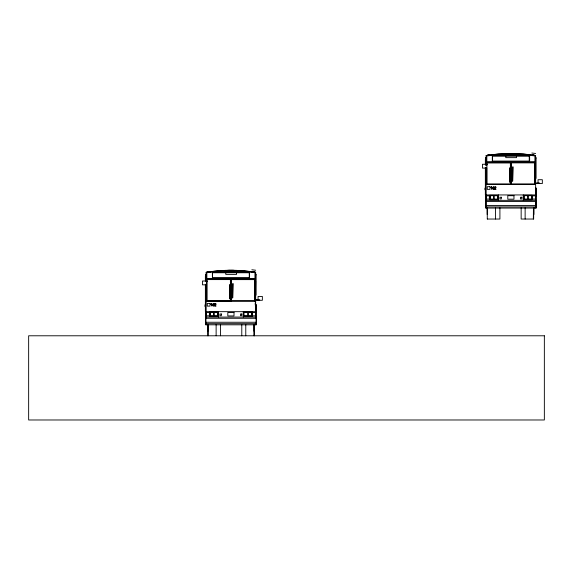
<?xml version="1.0" encoding="UTF-8"?>
<svg xmlns="http://www.w3.org/2000/svg" width="573" height="573" viewBox="0 0 573 573"><rect width="100%" height="100%" fill="white"/><g stroke="black" fill="none" stroke-linecap="round" stroke-linejoin="round"><path stroke-width="0.86" d="M252.564 271.931L252.629 271.416L254.176 271.609L254.111 272.118M532.539 155.183L532.596 154.674L534.143 154.86L534.086 155.369M517.068 153.786L505.336 154.044M490.767 155.562L486.126 155.562L486.126 165.146M531.214 155.562L535.633 155.562L535.633 208.063M486.126 157.511L485.739 157.511L485.739 165.146M535.633 157.503L536.02 157.503L536.02 178.404L535.633 178.404M485.739 158.091L486.126 158.091M535.633 158.091L536.02 158.091M485.739 159.509L486.126 159.509M486.126 162.345L535.633 162.345M486.126 164.902L487.157 164.902L487.157 164.258L482.445 164.258L482.445 168.097L486.642 168.097M486.126 178.368L485.739 178.368L485.739 167.789M535.375 182.93L539.63 183.031L539.63 183.546M535.633 183.546L542.337 183.546L542.337 179.707L538.04 179.707L538.04 183.546M486.126 184.549L535.633 184.549M535.633 188.13L536.536 188.13L536.536 189.419L535.633 189.419M535.633 189.856L536.02 189.856L536.02 193.982L535.633 193.982M486.126 194.942L536.407 194.942M486.126 195.844L489.349 195.844L489.349 199.067L486.126 199.067M536.407 195.844L532.41 195.844L532.41 199.067L535.633 199.067M237.093 270.535L225.361 270.793M212.418 271.881L214.195 271.881M247.013 271.881L249.678 271.881M210.019 272.304L206.151 272.304L206.151 281.651L207.182 281.651L207.182 281.006L202.47 281.006L202.47 284.838L206.667 284.838M252.12 272.304L255.658 272.304L255.658 317.077M206.151 274.252L205.764 274.252L205.764 281.006M255.658 274.252L256.045 274.252L256.045 295.145L255.658 295.145M205.764 274.832L206.151 274.832M255.658 274.832L256.045 274.832M205.764 276.258L206.151 276.258M212.339 278.077L249.47 278.077L249.47 272.533L212.339 272.533L212.418 278.457M206.151 279.087L255.658 279.087M255.658 281.114L255.336 304.714M206.151 295.116L205.764 295.116L205.764 284.53M255.143 299.385L255.658 299.385M255.4 299.679L259.655 299.772L259.655 300.288M255.143 300.288L262.362 300.288L262.362 296.456L258.065 296.456L258.065 300.288M206.151 301.298L255.658 301.298M255.658 304.872L256.561 304.872L256.561 306.161L255.658 306.161M255.658 305.123L256.432 305.123L256.432 324.812L205.635 324.812L205.635 311.648L256.432 311.683M255.658 306.598L256.045 306.598L256.045 310.724L255.658 310.724M244.077 312.414L247.944 312.414L247.944 315.895L244.077 315.895M205.635 312.586L209.374 312.586L209.374 315.809L206.151 315.809M256.432 312.586L252.435 312.586L252.435 315.809L255.658 315.809M531.837 153.02L535.669 153.485M251.862 269.761L255.694 270.234M255.3 297.43L255.658 299.729M489.22 155.183L489.156 154.674L487.609 154.86L487.673 155.369M209.245 271.931L209.181 271.416L207.634 271.609L207.698 272.118M535.476 191.583L535.633 194.942M255.279 303.296L255.429 306.655M255.579 310.007L255.658 311.683M536.407 188.374L536.407 208.063L485.61 208.063L485.61 188.295M536.278 188.424L536.278 189.713M536.278 194.942L536.278 195.844M536.02 201.538L536.02 205.514M535.504 195.844L535.504 199.067M534.974 162.345L534.974 184.549M534.788 184.291L534.788 162.503L511.066 162.503L511.066 184.291M533.914 207.569L533.914 214.51M533.656 207.705L533.656 219.036L521.151 219.036L521.151 207.813M533.442 207.634L533.348 219.036M529.645 155.963L529.645 160.891M525.133 207.798L525.133 219.036M523.256 194.942L523.256 200.335M517.068 154.044L517.068 153.657L504.691 153.657L504.691 154.044M516.545 155.978L516.545 157.647L505.766 157.647L505.766 155.978M513.974 154.044L513.974 153.528L507.785 153.528L507.785 154.044M512.427 153.528L512.427 154.044M511.653 153.528L511.653 154.044M510.88 162.345L510.88 184.549M510.106 153.528L510.106 154.044M509.333 153.528L509.333 154.044M499.914 207.813L499.914 219.036L487.279 219.036L487.279 207.798M498.503 194.942L498.503 200.335M495.495 207.798L495.495 219.036M487.408 218.6L487.408 219.036M487.15 207.569L487.193 214.517M486.713 164.415L486.713 162.682L510.658 162.682L510.658 184.32L486.713 184.32L486.713 167.875M486.255 195.844L486.255 199.067M486.126 167.581L486.126 208.063M485.868 201.538L485.868 205.514M485.352 159.545L485.352 164.852M485.352 167.509L485.352 194.942M484.966 188.087L484.966 189.763M256.045 318.287L256.045 322.255M255.658 323.065L255.658 324.812M255.529 312.586L255.529 315.809M254.999 279.087L254.999 301.298M254.813 301.04L254.813 279.252L231.091 279.252L231.091 301.04M254.548 324.318L254.548 331.251M254.29 324.318L254.29 335.785M254.075 324.698L254.075 331.266M253.989 324.54L253.989 335.785M245.774 324.54L245.774 335.785M243.281 311.683L243.281 317.077M241.785 324.562L241.785 335.785M237.093 270.793L237.093 270.406L224.716 270.406L224.716 270.793M236.57 272.719L236.57 274.395L225.798 274.395L225.798 272.719M233.999 270.793L233.999 270.277L227.81 270.277L227.81 270.793M232.452 270.277L232.452 270.793M231.678 270.277L231.678 270.793M230.905 279.087L230.905 301.298M230.131 270.277L230.131 270.793M229.358 270.277L229.358 270.793M220.555 324.562L220.555 335.785M218.528 311.683L218.528 317.077M216.128 324.54L216.128 335.785M208.049 324.318L208.049 335.785M207.92 324.54L207.92 335.785M207.791 324.318L207.827 331.266M206.28 312.586L206.28 315.809M206.151 284.33L206.151 317.198M206.151 323.029L206.151 324.812M205.893 318.287L205.893 322.255M205.378 276.286L205.378 280.713M205.378 284.251L205.378 311.683M204.991 304.829L204.991 306.505M509.991 153.55A152.962 152.962 0 0 0 486.126 155.562L498.503 154.044L523.256 154.044L535.633 155.562A152.962 152.962 0 0 0 511.761 153.55M213.815 304.757C212.741 308.131 212.748 301.384 213.815 304.757M493.783 188.016C492.716 191.389 492.723 184.635 493.783 188.016M212.504 304.356C213.457 310.072 215.484 300.539 212.504 304.356M492.472 187.607C493.425 193.323 495.452 183.797 492.472 187.607M214.417 305.903L216.085 306.011L214.846 305.71L216.021 304.471A0.759 0.759 0 0 0 216.071 304.027C215.77 302.515 213.672 304.542 214.868 303.934C216.644 303.375 214.939 305.33 214.417 305.903M494.392 189.154L496.06 189.262L494.814 188.968L495.989 187.722A0.759 0.759 0 0 0 496.039 187.278C495.738 185.774 493.647 187.801 494.836 187.185C496.619 186.633 494.914 188.581 494.392 189.154M211.48 303.468L210.749 304.399L211.373 304.027L211.681 306.011L211.48 303.468M491.455 186.719L490.717 187.658L491.34 187.278L491.655 189.262L491.455 186.719M218.528 270.793L206.151 272.304A152.962 152.962 0 0 1 255.658 272.304L243.281 270.793L218.528 270.793M498.51 154.567L486.828 155.928L486.828 161.729L534.917 161.729L534.917 155.928L523.393 154.567L498.51 154.567M218.542 271.316L206.86 272.669L206.86 278.471L254.949 278.471L254.949 272.669L243.425 271.316L218.542 271.316M529.445 155.792L492.314 155.792L492.314 161.335L529.445 161.335L529.445 155.792M529.244 155.999L492.501 155.999L492.501 161.156L529.244 161.156L529.244 155.999M510.378 162.861L486.914 162.861L486.914 184.005L510.378 184.005L510.378 162.861M534.516 162.875L511.438 162.875L511.438 183.904L534.516 183.904L534.516 162.875M512.907 166.858L512.649 181.168L512.907 166.858M509.769 167.982L509.512 182.035L509.769 167.982M489.972 186.669L487.265 186.669L487.265 189.376L489.972 189.376L489.972 186.669M498.166 195.307L489.657 195.307L489.657 199.691L498.166 199.691L498.166 195.307M532.088 195.307L523.579 195.307L523.579 199.691L532.088 199.691L532.088 195.307M497.83 195.579L489.965 195.579L489.965 199.318L497.83 199.318L497.83 195.579M531.694 195.579L523.958 195.579L523.958 199.318L531.694 199.318L531.694 195.579M527.919 195.665L524.051 195.665L524.051 199.146L527.919 199.146L527.919 195.665M531.543 195.672L528.062 195.672L528.062 199.153L531.543 199.153L531.543 195.672M493.69 195.701L490.08 195.701L490.08 199.182L493.69 199.182L493.69 195.701M497.736 195.715L494.127 195.715L494.127 199.196L497.736 199.196L497.736 195.715M513.974 195.708L507.785 195.708L507.785 199.189L513.974 199.189L513.974 195.708M501.339 197.248L499.921 197.248L499.921 198.924L501.339 198.924L501.339 197.248M521.838 197.248L520.42 197.248L520.42 198.924L521.838 198.924L521.838 197.248M536.149 200.335L485.739 200.335L485.739 201.538L536.149 201.538L536.149 200.335M536.149 205.514L485.739 205.514L485.739 206.939L536.149 206.939L536.149 205.514M249.269 272.741L212.526 272.741L212.526 277.898L249.269 277.898L249.269 272.741M230.683 279.431L206.738 279.431L206.738 301.061L230.683 301.061L230.683 279.431M230.403 279.603L206.939 279.603L206.939 300.746L230.403 300.746L230.403 279.603M254.548 279.624L231.471 279.624L231.471 300.653L254.548 300.653L254.548 279.624M232.939 283.599L232.681 297.917L232.939 283.599M229.794 284.724L229.537 298.777L229.794 284.724M209.997 303.411L207.29 303.411L207.29 306.118L209.997 306.118L209.997 303.411M218.191 312.056L209.682 312.056L209.682 316.439L218.191 316.439L218.191 312.056M252.113 312.056L243.604 312.056L243.604 316.439L252.113 316.439L252.113 312.056M217.862 312.321L209.997 312.321L209.997 316.06L217.862 316.06L217.862 312.321M251.719 312.321L243.983 312.321L243.983 316.06L251.719 316.06L251.719 312.321M213.715 312.45L210.105 312.45L210.105 315.931L213.715 315.931L213.715 312.45M251.576 312.421L248.095 312.421L248.095 315.902L251.576 315.902L251.576 312.421M217.761 312.457L214.152 312.457L214.152 315.938L217.761 315.938L217.761 312.457M233.999 312.45L227.81 312.45L227.81 315.931L233.999 315.931L233.999 312.45M221.364 313.997L219.946 313.997L219.946 315.673L221.364 315.673L221.364 313.997M241.863 313.997L240.445 313.997L240.445 315.673L241.863 315.673L241.863 313.997M256.174 317.077L205.764 317.077L205.764 318.287L256.174 318.287L256.174 317.077M256.174 322.255L205.764 322.255L205.764 323.681L256.174 323.681L256.174 322.255M544.35 335.785L28.65 335.785L28.65 419.98L544.35 419.98L544.35 335.785"/></g></svg>
